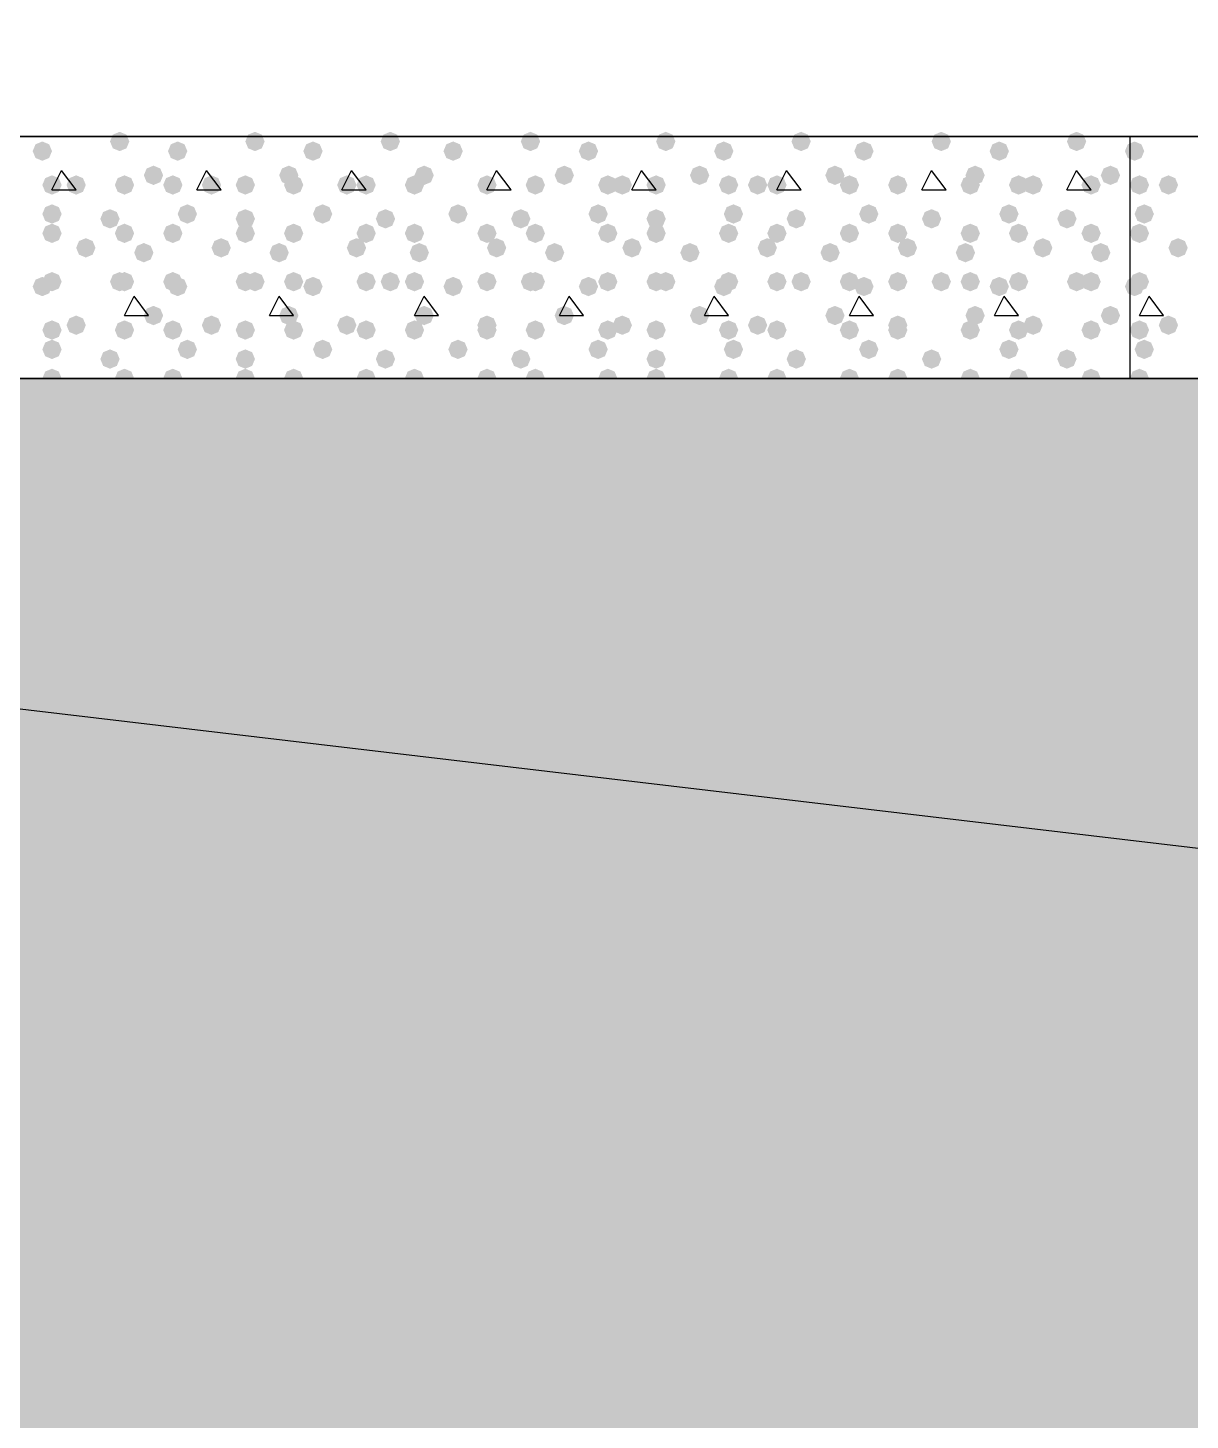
# Model space of a CAD drawing. Header units: millimetres. Extents: x 0 to 420, y 0 to 297.
# Drawn here: x 64.3 to 74.49, y 117.79 to 129.98 of the extents above; entities that cross this region are included whole.
import ezdxf

# ---------------------------------------------------------------- set-up
doc = ezdxf.new("R2010")
doc.units = ezdxf.units.MM
doc.layers.get('0').update_dxf_attribs({"linetype": 'CONTINUOUS'})

msp = doc.modelspace()

# ---------------------------------------------------------------- hatches: boundary and pattern name
at = {"true_color": 0x000008}
for points in [[(64.516, 128.905), (64.491129, 128.845204), (64.431333, 128.820333), (64.371537, 128.845204), (64.346667, 128.905), (64.371537, 128.964796), (64.431333, 128.989667), (64.491129, 128.964796)], [(65.193333, 128.989667), (65.168463, 128.929871), (65.108667, 128.905), (65.048871, 128.929871), (65.024, 128.989667), (65.048871, 129.049462), (65.108667, 129.074333), (65.168462, 129.049463)], [(65.701333, 128.905), (65.676463, 128.845204), (65.616667, 128.820333), (65.556871, 128.845204), (65.532, 128.905), (65.556871, 128.964796), (65.616667, 128.989667), (65.676462, 128.964796)], [(66.378667, 128.989667), (66.353796, 128.929871), (66.294, 128.905), (66.234204, 128.929871), (66.209333, 128.989667), (66.234204, 129.049462), (66.294, 129.074333), (66.353796, 129.049463)], [(66.886667, 128.905), (66.861796, 128.845204), (66.802, 128.820333), (66.742204, 128.845204), (66.717333, 128.905), (66.742204, 128.964796), (66.802, 128.989667), (66.861796, 128.964796)], [(67.564, 128.989667), (67.539129, 128.929871), (67.479333, 128.905), (67.419538, 128.929871), (67.394667, 128.989667), (67.419537, 129.049462), (67.479333, 129.074333), (67.539129, 129.049463)], [(68.114333, 128.905), (68.089462, 128.845204), (68.029667, 128.820333), (67.969871, 128.845204), (67.945, 128.905), (67.969871, 128.964796), (68.029667, 128.989667), (68.089462, 128.964796)], [(68.791667, 128.989667), (68.766796, 128.929871), (68.707, 128.905), (68.647204, 128.929871), (68.622333, 128.989667), (68.647204, 129.049462), (68.707, 129.074333), (68.766796, 129.049463)], [(69.299667, 128.905), (69.274796, 128.845204), (69.215, 128.820333), (69.155204, 128.845204), (69.130333, 128.905), (69.155204, 128.964796), (69.215, 128.989667), (69.274796, 128.964796)], [(69.977, 128.989667), (69.952129, 128.929871), (69.892333, 128.905), (69.832538, 128.929871), (69.807667, 128.989667), (69.832537, 129.049462), (69.892333, 129.074333), (69.952129, 129.049463)], [(70.485, 128.905), (70.460129, 128.845204), (70.400333, 128.820333), (70.340538, 128.845204), (70.315667, 128.905), (70.340537, 128.964796), (70.400333, 128.989667), (70.460129, 128.964796)], [(71.162333, 128.989667), (71.137463, 128.929871), (71.077667, 128.905), (71.017871, 128.929871), (70.993, 128.989667), (71.017871, 129.049462), (71.077667, 129.074333), (71.137462, 129.049463)], [(71.712667, 128.905), (71.687796, 128.845204), (71.628, 128.820333), (71.568204, 128.845204), (71.543333, 128.905), (71.568204, 128.964796), (71.628, 128.989667), (71.687796, 128.964796)], [(72.39, 128.989667), (72.365129, 128.929871), (72.305333, 128.905), (72.245538, 128.929871), (72.220667, 128.989667), (72.245537, 129.049462), (72.305333, 129.074333), (72.365129, 129.049463)], [(72.898, 128.905), (72.873129, 128.845204), (72.813333, 128.820333), (72.753537, 128.845204), (72.728667, 128.905), (72.753537, 128.964796), (72.813333, 128.989667), (72.873129, 128.964796)], [(73.575333, 128.989667), (73.550463, 128.929871), (73.490667, 128.905), (73.430871, 128.929871), (73.406, 128.989667), (73.430871, 129.049462), (73.490667, 129.074333), (73.550462, 129.049463)], [(65.489667, 128.693333), (65.464796, 128.633537), (65.405, 128.608667), (65.345204, 128.633537), (65.320333, 128.693333), (65.345204, 128.753129), (65.405, 128.778), (65.464796, 128.753129)], [(66.675, 128.693333), (66.650129, 128.633537), (66.590333, 128.608667), (66.530538, 128.633537), (66.505667, 128.693333), (66.530537, 128.753129), (66.590333, 128.778), (66.650129, 128.753129)], [(67.860333, 128.693333), (67.835463, 128.633537), (67.775667, 128.608667), (67.715871, 128.633537), (67.691, 128.693333), (67.715871, 128.753129), (67.775667, 128.778), (67.835462, 128.753129)], [(69.088, 128.693333), (69.063129, 128.633537), (69.003333, 128.608667), (68.943538, 128.633537), (68.918667, 128.693333), (68.943537, 128.753129), (69.003333, 128.778), (69.063129, 128.753129)], [(70.273333, 128.693333), (70.248463, 128.633537), (70.188667, 128.608667), (70.128871, 128.633537), (70.104, 128.693333), (70.128871, 128.753129), (70.188667, 128.778), (70.248462, 128.753129)], [(71.458667, 128.693333), (71.433796, 128.633537), (71.374, 128.608667), (71.314204, 128.633537), (71.289333, 128.693333), (71.314204, 128.753129), (71.374, 128.778), (71.433796, 128.753129)], [(72.686333, 128.693333), (72.661462, 128.633537), (72.601667, 128.608667), (72.541871, 128.633537), (72.517, 128.693333), (72.541871, 128.753129), (72.601667, 128.778), (72.661462, 128.753129)], [(73.871667, 128.693333), (73.846796, 128.633537), (73.787, 128.608667), (73.727204, 128.633537), (73.702333, 128.693333), (73.727204, 128.753129), (73.787, 128.778), (73.846796, 128.753129)], [(64.600667, 128.608667), (64.575796, 128.548871), (64.516, 128.524), (64.456204, 128.548871), (64.431333, 128.608667), (64.456204, 128.668462), (64.516, 128.693333), (64.575796, 128.668463)], [(64.812333, 128.608667), (64.787463, 128.548871), (64.727667, 128.524), (64.667871, 128.548871), (64.643, 128.608667), (64.667871, 128.668462), (64.727667, 128.693333), (64.787462, 128.668463)], [(65.235667, 128.608667), (65.210796, 128.548871), (65.151, 128.524), (65.091204, 128.548871), (65.066333, 128.608667), (65.091204, 128.668462), (65.151, 128.693333), (65.210796, 128.668463)], [(65.659, 128.608667), (65.634129, 128.548871), (65.574333, 128.524), (65.514538, 128.548871), (65.489667, 128.608667), (65.514537, 128.668462), (65.574333, 128.693333), (65.634129, 128.668463)], [(65.997667, 128.608667), (65.972796, 128.548871), (65.913, 128.524), (65.853204, 128.548871), (65.828333, 128.608667), (65.853204, 128.668462), (65.913, 128.693333), (65.972796, 128.668463)], [(66.294, 128.608667), (66.269129, 128.548871), (66.209333, 128.524), (66.149538, 128.548871), (66.124667, 128.608667), (66.149537, 128.668462), (66.209333, 128.693333), (66.269129, 128.668463)], [(66.717333, 128.608667), (66.692463, 128.548871), (66.632667, 128.524), (66.572871, 128.548871), (66.548, 128.608667), (66.572871, 128.668462), (66.632667, 128.693333), (66.692462, 128.668463)], [(67.183, 128.608667), (67.158129, 128.548871), (67.098333, 128.524), (67.038538, 128.548871), (67.013667, 128.608667), (67.038537, 128.668462), (67.098333, 128.693333), (67.158129, 128.668463)], [(67.352333, 128.608667), (67.327463, 128.548871), (67.267667, 128.524), (67.207871, 128.548871), (67.183, 128.608667), (67.207871, 128.668462), (67.267667, 128.693333), (67.327462, 128.668463)], [(67.775667, 128.608667), (67.750796, 128.548871), (67.691, 128.524), (67.631204, 128.548871), (67.606333, 128.608667), (67.631204, 128.668462), (67.691, 128.693333), (67.750796, 128.668463)], [(68.410667, 128.608667), (68.385796, 128.548871), (68.326, 128.524), (68.266204, 128.548871), (68.241333, 128.608667), (68.266204, 128.668462), (68.326, 128.693333), (68.385796, 128.668463)], [(68.410667, 128.608667), (68.385796, 128.548871), (68.326, 128.524), (68.266204, 128.548871), (68.241333, 128.608667), (68.266204, 128.668462), (68.326, 128.693333), (68.385796, 128.668463)], [(68.834, 128.608667), (68.809129, 128.548871), (68.749333, 128.524), (68.689538, 128.548871), (68.664667, 128.608667), (68.689537, 128.668462), (68.749333, 128.693333), (68.809129, 128.668463)], [(69.469, 128.608667), (69.444129, 128.548871), (69.384333, 128.524), (69.324538, 128.548871), (69.299667, 128.608667), (69.324537, 128.668462), (69.384333, 128.693333), (69.444129, 128.668463)], [(69.596, 128.608667), (69.571129, 128.548871), (69.511333, 128.524), (69.451537, 128.548871), (69.426667, 128.608667), (69.451537, 128.668462), (69.511333, 128.693333), (69.571129, 128.668463)], [(69.892333, 128.608667), (69.867463, 128.548871), (69.807667, 128.524), (69.747871, 128.548871), (69.723, 128.608667), (69.747871, 128.668462), (69.807667, 128.693333), (69.867462, 128.668463)], [(70.527333, 128.608667), (70.502463, 128.548871), (70.442667, 128.524), (70.382871, 128.548871), (70.358, 128.608667), (70.382871, 128.668462), (70.442667, 128.693333), (70.502462, 128.668463)], [(70.781333, 128.608667), (70.756462, 128.548871), (70.696667, 128.524), (70.636871, 128.548871), (70.612, 128.608667), (70.636871, 128.668462), (70.696667, 128.693333), (70.756462, 128.668463)], [(70.950667, 128.608667), (70.925796, 128.548871), (70.866, 128.524), (70.806204, 128.548871), (70.781333, 128.608667), (70.806204, 128.668462), (70.866, 128.693333), (70.925796, 128.668463)], [(71.585667, 128.608667), (71.560796, 128.548871), (71.501, 128.524), (71.441204, 128.548871), (71.416333, 128.608667), (71.441204, 128.668462), (71.501, 128.693333), (71.560796, 128.668463)], [(72.009, 128.608667), (71.984129, 128.548871), (71.924333, 128.524), (71.864538, 128.548871), (71.839667, 128.608667), (71.864537, 128.668462), (71.924333, 128.693333), (71.984129, 128.668463)], [(72.009, 128.608667), (71.984129, 128.548871), (71.924333, 128.524), (71.864538, 128.548871), (71.839667, 128.608667), (71.864537, 128.668462), (71.924333, 128.693333), (71.984129, 128.668463)], [(72.644, 128.608667), (72.619129, 128.548871), (72.559333, 128.524), (72.499538, 128.548871), (72.474667, 128.608667), (72.499537, 128.668462), (72.559333, 128.693333), (72.619129, 128.668463)], [(73.067333, 128.608667), (73.042463, 128.548871), (72.982667, 128.524), (72.922871, 128.548871), (72.898, 128.608667), (72.922871, 128.668462), (72.982667, 128.693333), (73.042462, 128.668463)], [(73.194333, 128.608667), (73.169462, 128.548871), (73.109667, 128.524), (73.049871, 128.548871), (73.025, 128.608667), (73.049871, 128.668462), (73.109667, 128.693333), (73.169462, 128.668463)], [(73.702333, 128.608667), (73.677463, 128.548871), (73.617667, 128.524), (73.557871, 128.548871), (73.533, 128.608667), (73.557871, 128.668462), (73.617667, 128.693333), (73.677462, 128.668463)], [(64.600667, 128.354667), (64.575796, 128.294871), (64.516, 128.27), (64.456204, 128.294871), (64.431333, 128.354667), (64.456204, 128.414462), (64.516, 128.439333), (64.575796, 128.414463)], [(65.108667, 128.312333), (65.083796, 128.252537), (65.024, 128.227667), (64.964204, 128.252537), (64.939333, 128.312333), (64.964204, 128.372129), (65.024, 128.397), (65.083796, 128.372129)], [(65.786, 128.354667), (65.761129, 128.294871), (65.701333, 128.27), (65.641537, 128.294871), (65.616667, 128.354667), (65.641537, 128.414462), (65.701333, 128.439333), (65.761129, 128.414463)], [(66.294, 128.312333), (66.269129, 128.252537), (66.209333, 128.227667), (66.149538, 128.252537), (66.124667, 128.312333), (66.149537, 128.372129), (66.209333, 128.397), (66.269129, 128.372129)], [(66.971333, 128.354667), (66.946462, 128.294871), (66.886667, 128.27), (66.826871, 128.294871), (66.802, 128.354667), (66.826871, 128.414462), (66.886667, 128.439333), (66.946462, 128.414463)], [(67.521667, 128.312333), (67.496796, 128.252537), (67.437, 128.227667), (67.377204, 128.252537), (67.352333, 128.312333), (67.377204, 128.372129), (67.437, 128.397), (67.496796, 128.372129)], [(68.156667, 128.354667), (68.131796, 128.294871), (68.072, 128.27), (68.012204, 128.294871), (67.987333, 128.354667), (68.012204, 128.414462), (68.072, 128.439333), (68.131796, 128.414463)], [(68.707, 128.312333), (68.682129, 128.252537), (68.622333, 128.227667), (68.562538, 128.252537), (68.537667, 128.312333), (68.562537, 128.372129), (68.622333, 128.397), (68.682129, 128.372129)], [(69.384333, 128.354667), (69.359462, 128.294871), (69.299667, 128.27), (69.239871, 128.294871), (69.215, 128.354667), (69.239871, 128.414462), (69.299667, 128.439333), (69.359462, 128.414463)], [(69.892333, 128.312333), (69.867463, 128.252537), (69.807667, 128.227667), (69.747871, 128.252537), (69.723, 128.312333), (69.747871, 128.372129), (69.807667, 128.397), (69.867462, 128.372129)], [(70.569667, 128.354667), (70.544796, 128.294871), (70.485, 128.27), (70.425204, 128.294871), (70.400333, 128.354667), (70.425204, 128.414462), (70.485, 128.439333), (70.544796, 128.414463)], [(71.12, 128.312333), (71.095129, 128.252537), (71.035333, 128.227667), (70.975538, 128.252537), (70.950667, 128.312333), (70.975537, 128.372129), (71.035333, 128.397), (71.095129, 128.372129)], [(71.755, 128.354667), (71.730129, 128.294871), (71.670333, 128.27), (71.610538, 128.294871), (71.585667, 128.354667), (71.610537, 128.414462), (71.670333, 128.439333), (71.730129, 128.414463)], [(72.305333, 128.312333), (72.280463, 128.252537), (72.220667, 128.227667), (72.160871, 128.252537), (72.136, 128.312333), (72.160871, 128.372129), (72.220667, 128.397), (72.280462, 128.372129)], [(72.982667, 128.354667), (72.957796, 128.294871), (72.898, 128.27), (72.838204, 128.294871), (72.813333, 128.354667), (72.838204, 128.414462), (72.898, 128.439333), (72.957796, 128.414463)], [(73.490667, 128.312333), (73.465796, 128.252537), (73.406, 128.227667), (73.346204, 128.252537), (73.321333, 128.312333), (73.346204, 128.372129), (73.406, 128.397), (73.465796, 128.372129)], [(64.600667, 128.185333), (64.575796, 128.125538), (64.516, 128.100667), (64.456204, 128.125538), (64.431333, 128.185333), (64.456204, 128.245129), (64.516, 128.27), (64.575796, 128.245129)], [(65.235667, 128.185333), (65.210796, 128.125538), (65.151, 128.100667), (65.091204, 128.125538), (65.066333, 128.185333), (65.091204, 128.245129), (65.151, 128.27), (65.210796, 128.245129)], [(65.659, 128.185333), (65.634129, 128.125538), (65.574333, 128.100667), (65.514538, 128.125538), (65.489667, 128.185333), (65.514537, 128.245129), (65.574333, 128.27), (65.634129, 128.245129)], [(66.294, 128.185333), (66.269129, 128.125538), (66.209333, 128.100667), (66.149538, 128.125538), (66.124667, 128.185333), (66.149537, 128.245129), (66.209333, 128.27), (66.269129, 128.245129)], [(66.717333, 128.185333), (66.692463, 128.125538), (66.632667, 128.100667), (66.572871, 128.125538), (66.548, 128.185333), (66.572871, 128.245129), (66.632667, 128.27), (66.692462, 128.245129)], [(67.352333, 128.185333), (67.327463, 128.125538), (67.267667, 128.100667), (67.207871, 128.125538), (67.183, 128.185333), (67.207871, 128.245129), (67.267667, 128.27), (67.327462, 128.245129)], [(67.775667, 128.185333), (67.750796, 128.125538), (67.691, 128.100667), (67.631204, 128.125538), (67.606333, 128.185333), (67.631204, 128.245129), (67.691, 128.27), (67.750796, 128.245129)], [(68.410667, 128.185333), (68.385796, 128.125538), (68.326, 128.100667), (68.266204, 128.125538), (68.241333, 128.185333), (68.266204, 128.245129), (68.326, 128.27), (68.385796, 128.245129)], [(68.834, 128.185333), (68.809129, 128.125538), (68.749333, 128.100667), (68.689538, 128.125538), (68.664667, 128.185333), (68.689537, 128.245129), (68.749333, 128.27), (68.809129, 128.245129)], [(69.469, 128.185333), (69.444129, 128.125538), (69.384333, 128.100667), (69.324538, 128.125538), (69.299667, 128.185333), (69.324537, 128.245129), (69.384333, 128.27), (69.444129, 128.245129)], [(69.892333, 128.185333), (69.867463, 128.125538), (69.807667, 128.100667), (69.747871, 128.125538), (69.723, 128.185333), (69.747871, 128.245129), (69.807667, 128.27), (69.867462, 128.245129)], [(70.527333, 128.185333), (70.502463, 128.125538), (70.442667, 128.100667), (70.382871, 128.125538), (70.358, 128.185333), (70.382871, 128.245129), (70.442667, 128.27), (70.502462, 128.245129)], [(70.950667, 128.185333), (70.925796, 128.125538), (70.866, 128.100667), (70.806204, 128.125538), (70.781333, 128.185333), (70.806204, 128.245129), (70.866, 128.27), (70.925796, 128.245129)], [(71.585667, 128.185333), (71.560796, 128.125538), (71.501, 128.100667), (71.441204, 128.125538), (71.416333, 128.185333), (71.441204, 128.245129), (71.501, 128.27), (71.560796, 128.245129)], [(72.009, 128.185333), (71.984129, 128.125538), (71.924333, 128.100667), (71.864538, 128.125538), (71.839667, 128.185333), (71.864537, 128.245129), (71.924333, 128.27), (71.984129, 128.245129)], [(72.644, 128.185333), (72.619129, 128.125538), (72.559333, 128.100667), (72.499538, 128.125538), (72.474667, 128.185333), (72.499537, 128.245129), (72.559333, 128.27), (72.619129, 128.245129)], [(73.067333, 128.185333), (73.042463, 128.125538), (72.982667, 128.100667), (72.922871, 128.125538), (72.898, 128.185333), (72.922871, 128.245129), (72.982667, 128.27), (73.042462, 128.245129)], [(73.702333, 128.185333), (73.677463, 128.125538), (73.617667, 128.100667), (73.557871, 128.125538), (73.533, 128.185333), (73.557871, 128.245129), (73.617667, 128.27), (73.677462, 128.245129)], [(64.897, 128.058333), (64.872129, 127.998538), (64.812333, 127.973667), (64.752538, 127.998538), (64.727667, 128.058333), (64.752537, 128.118129), (64.812333, 128.143), (64.872129, 128.118129)], [(66.082333, 128.058333), (66.057463, 127.998538), (65.997667, 127.973667), (65.937871, 127.998538), (65.913, 128.058333), (65.937871, 128.118129), (65.997667, 128.143), (66.057462, 128.118129)], [(67.267667, 128.058333), (67.242796, 127.998538), (67.183, 127.973667), (67.123204, 127.998538), (67.098333, 128.058333), (67.123204, 128.118129), (67.183, 128.143), (67.242796, 128.118129)], [(68.495333, 128.058333), (68.470463, 127.998538), (68.410667, 127.973667), (68.350871, 127.998538), (68.326, 128.058333), (68.350871, 128.118129), (68.410667, 128.143), (68.470462, 128.118129)], [(69.680667, 128.058333), (69.655796, 127.998538), (69.596, 127.973667), (69.536204, 127.998538), (69.511333, 128.058333), (69.536204, 128.118129), (69.596, 128.143), (69.655796, 128.118129)], [(70.866, 128.058333), (70.841129, 127.998538), (70.781333, 127.973667), (70.721537, 127.998538), (70.696667, 128.058333), (70.721537, 128.118129), (70.781333, 128.143), (70.841129, 128.118129)], [(72.093667, 128.058333), (72.068796, 127.998538), (72.009, 127.973667), (71.949204, 127.998538), (71.924333, 128.058333), (71.949204, 128.118129), (72.009, 128.143), (72.068796, 128.118129)], [(73.279, 128.058333), (73.254129, 127.998538), (73.194333, 127.973667), (73.134538, 127.998538), (73.109667, 128.058333), (73.134537, 128.118129), (73.194333, 128.143), (73.254129, 128.118129)], [(65.405, 128.016), (65.380129, 127.956204), (65.320333, 127.931333), (65.260538, 127.956204), (65.235667, 128.016), (65.260537, 128.075796), (65.320333, 128.100667), (65.380129, 128.075796)], [(66.590333, 128.016), (66.565463, 127.956204), (66.505667, 127.931333), (66.445871, 127.956204), (66.421, 128.016), (66.445871, 128.075796), (66.505667, 128.100667), (66.565462, 128.075796)], [(67.818, 128.016), (67.793129, 127.956204), (67.733333, 127.931333), (67.673537, 127.956204), (67.648667, 128.016), (67.673537, 128.075796), (67.733333, 128.100667), (67.793129, 128.075796)], [(69.003333, 128.016), (68.978463, 127.956204), (68.918667, 127.931333), (68.858871, 127.956204), (68.834, 128.016), (68.858871, 128.075796), (68.918667, 128.100667), (68.978462, 128.075796)], [(70.188667, 128.016), (70.163796, 127.956204), (70.104, 127.931333), (70.044204, 127.956204), (70.019333, 128.016), (70.044204, 128.075796), (70.104, 128.100667), (70.163796, 128.075796)], [(71.416333, 128.016), (71.391462, 127.956204), (71.331667, 127.931333), (71.271871, 127.956204), (71.247, 128.016), (71.271871, 128.075796), (71.331667, 128.100667), (71.391462, 128.075796)], [(72.601667, 128.016), (72.576796, 127.956204), (72.517, 127.931333), (72.457204, 127.956204), (72.432333, 128.016), (72.457204, 128.075796), (72.517, 128.100667), (72.576796, 128.075796)], [(73.787, 128.016), (73.762129, 127.956204), (73.702333, 127.931333), (73.642538, 127.956204), (73.617667, 128.016), (73.642537, 128.075796), (73.702333, 128.100667), (73.762129, 128.075796)], [(64.516, 127.719667), (64.491129, 127.659871), (64.431333, 127.635), (64.371537, 127.659871), (64.346667, 127.719667), (64.371537, 127.779462), (64.431333, 127.804333), (64.491129, 127.779463)], [(64.600667, 127.762), (64.575796, 127.702204), (64.516, 127.677333), (64.456204, 127.702204), (64.431333, 127.762), (64.456204, 127.821796), (64.516, 127.846667), (64.575796, 127.821796)], [(65.193333, 127.762), (65.168463, 127.702204), (65.108667, 127.677333), (65.048871, 127.702204), (65.024, 127.762), (65.048871, 127.821796), (65.108667, 127.846667), (65.168462, 127.821796)], [(65.235667, 127.762), (65.210796, 127.702204), (65.151, 127.677333), (65.091204, 127.702204), (65.066333, 127.762), (65.091204, 127.821796), (65.151, 127.846667), (65.210796, 127.821796)], [(65.659, 127.762), (65.634129, 127.702204), (65.574333, 127.677333), (65.514538, 127.702204), (65.489667, 127.762), (65.514537, 127.821796), (65.574333, 127.846667), (65.634129, 127.821796)], [(65.701333, 127.719667), (65.676463, 127.659871), (65.616667, 127.635), (65.556871, 127.659871), (65.532, 127.719667), (65.556871, 127.779462), (65.616667, 127.804333), (65.676462, 127.779463)], [(66.294, 127.762), (66.269129, 127.702204), (66.209333, 127.677333), (66.149538, 127.702204), (66.124667, 127.762), (66.149537, 127.821796), (66.209333, 127.846667), (66.269129, 127.821796)], [(66.378667, 127.762), (66.353796, 127.702204), (66.294, 127.677333), (66.234204, 127.702204), (66.209333, 127.762), (66.234204, 127.821796), (66.294, 127.846667), (66.353796, 127.821796)], [(66.717333, 127.762), (66.692463, 127.702204), (66.632667, 127.677333), (66.572871, 127.702204), (66.548, 127.762), (66.572871, 127.821796), (66.632667, 127.846667), (66.692462, 127.821796)], [(66.886667, 127.719667), (66.861796, 127.659871), (66.802, 127.635), (66.742204, 127.659871), (66.717333, 127.719667), (66.742204, 127.779462), (66.802, 127.804333), (66.861796, 127.779463)], [(67.352333, 127.762), (67.327463, 127.702204), (67.267667, 127.677333), (67.207871, 127.702204), (67.183, 127.762), (67.207871, 127.821796), (67.267667, 127.846667), (67.327462, 127.821796)], [(67.564, 127.762), (67.539129, 127.702204), (67.479333, 127.677333), (67.419538, 127.702204), (67.394667, 127.762), (67.419537, 127.821796), (67.479333, 127.846667), (67.539129, 127.821796)], [(67.775667, 127.762), (67.750796, 127.702204), (67.691, 127.677333), (67.631204, 127.702204), (67.606333, 127.762), (67.631204, 127.821796), (67.691, 127.846667), (67.750796, 127.821796)], [(68.114333, 127.719667), (68.089462, 127.659871), (68.029667, 127.635), (67.969871, 127.659871), (67.945, 127.719667), (67.969871, 127.779462), (68.029667, 127.804333), (68.089462, 127.779463)], [(68.410667, 127.762), (68.385796, 127.702204), (68.326, 127.677333), (68.266204, 127.702204), (68.241333, 127.762), (68.266204, 127.821796), (68.326, 127.846667), (68.385796, 127.821796)], [(68.791667, 127.762), (68.766796, 127.702204), (68.707, 127.677333), (68.647204, 127.702204), (68.622333, 127.762), (68.647204, 127.821796), (68.707, 127.846667), (68.766796, 127.821796)], [(68.834, 127.762), (68.809129, 127.702204), (68.749333, 127.677333), (68.689538, 127.702204), (68.664667, 127.762), (68.689537, 127.821796), (68.749333, 127.846667), (68.809129, 127.821796)], [(69.299667, 127.719667), (69.274796, 127.659871), (69.215, 127.635), (69.155204, 127.659871), (69.130333, 127.719667), (69.155204, 127.779462), (69.215, 127.804333), (69.274796, 127.779463)], [(69.469, 127.762), (69.444129, 127.702204), (69.384333, 127.677333), (69.324538, 127.702204), (69.299667, 127.762), (69.324537, 127.821796), (69.384333, 127.846667), (69.444129, 127.821796)], [(69.892333, 127.762), (69.867463, 127.702204), (69.807667, 127.677333), (69.747871, 127.702204), (69.723, 127.762), (69.747871, 127.821796), (69.807667, 127.846667), (69.867462, 127.821796)], [(69.977, 127.762), (69.952129, 127.702204), (69.892333, 127.677333), (69.832538, 127.702204), (69.807667, 127.762), (69.832537, 127.821796), (69.892333, 127.846667), (69.952129, 127.821796)], [(70.485, 127.719667), (70.460129, 127.659871), (70.400333, 127.635), (70.340538, 127.659871), (70.315667, 127.719667), (70.340537, 127.779462), (70.400333, 127.804333), (70.460129, 127.779463)], [(70.527333, 127.762), (70.502463, 127.702204), (70.442667, 127.677333), (70.382871, 127.702204), (70.358, 127.762), (70.382871, 127.821796), (70.442667, 127.846667), (70.502462, 127.821796)], [(70.950667, 127.762), (70.925796, 127.702204), (70.866, 127.677333), (70.806204, 127.702204), (70.781333, 127.762), (70.806204, 127.821796), (70.866, 127.846667), (70.925796, 127.821796)], [(71.162333, 127.762), (71.137463, 127.702204), (71.077667, 127.677333), (71.017871, 127.702204), (70.993, 127.762), (71.017871, 127.821796), (71.077667, 127.846667), (71.137462, 127.821796)], [(71.585667, 127.762), (71.560796, 127.702204), (71.501, 127.677333), (71.441204, 127.702204), (71.416333, 127.762), (71.441204, 127.821796), (71.501, 127.846667), (71.560796, 127.821796)], [(71.712667, 127.719667), (71.687796, 127.659871), (71.628, 127.635), (71.568204, 127.659871), (71.543333, 127.719667), (71.568204, 127.779462), (71.628, 127.804333), (71.687796, 127.779463)], [(72.009, 127.762), (71.984129, 127.702204), (71.924333, 127.677333), (71.864538, 127.702204), (71.839667, 127.762), (71.864537, 127.821796), (71.924333, 127.846667), (71.984129, 127.821796)], [(72.39, 127.762), (72.365129, 127.702204), (72.305333, 127.677333), (72.245538, 127.702204), (72.220667, 127.762), (72.245537, 127.821796), (72.305333, 127.846667), (72.365129, 127.821796)], [(72.644, 127.762), (72.619129, 127.702204), (72.559333, 127.677333), (72.499538, 127.702204), (72.474667, 127.762), (72.499537, 127.821796), (72.559333, 127.846667), (72.619129, 127.821796)], [(72.898, 127.719667), (72.873129, 127.659871), (72.813333, 127.635), (72.753537, 127.659871), (72.728667, 127.719667), (72.753537, 127.779462), (72.813333, 127.804333), (72.873129, 127.779463)], [(73.067333, 127.762), (73.042463, 127.702204), (72.982667, 127.677333), (72.922871, 127.702204), (72.898, 127.762), (72.922871, 127.821796), (72.982667, 127.846667), (73.042462, 127.821796)], [(73.575333, 127.762), (73.550463, 127.702204), (73.490667, 127.677333), (73.430871, 127.702204), (73.406, 127.762), (73.430871, 127.821796), (73.490667, 127.846667), (73.550462, 127.821796)], [(73.702333, 127.762), (73.677463, 127.702204), (73.617667, 127.677333), (73.557871, 127.702204), (73.533, 127.762), (73.557871, 127.821796), (73.617667, 127.846667), (73.677462, 127.821796)], [(65.489667, 127.465667), (65.464796, 127.405871), (65.405, 127.381), (65.345204, 127.405871), (65.320333, 127.465667), (65.345204, 127.525462), (65.405, 127.550333), (65.464796, 127.525463)], [(66.675, 127.465667), (66.650129, 127.405871), (66.590333, 127.381), (66.530538, 127.405871), (66.505667, 127.465667), (66.530537, 127.525462), (66.590333, 127.550333), (66.650129, 127.525463)], [(67.860333, 127.465667), (67.835463, 127.405871), (67.775667, 127.381), (67.715871, 127.405871), (67.691, 127.465667), (67.715871, 127.525462), (67.775667, 127.550333), (67.835462, 127.525463)], [(69.088, 127.465667), (69.063129, 127.405871), (69.003333, 127.381), (68.943538, 127.405871), (68.918667, 127.465667), (68.943537, 127.525462), (69.003333, 127.550333), (69.063129, 127.525463)], [(70.273333, 127.465667), (70.248463, 127.405871), (70.188667, 127.381), (70.128871, 127.405871), (70.104, 127.465667), (70.128871, 127.525462), (70.188667, 127.550333), (70.248462, 127.525463)], [(71.458667, 127.465667), (71.433796, 127.405871), (71.374, 127.381), (71.314204, 127.405871), (71.289333, 127.465667), (71.314204, 127.525462), (71.374, 127.550333), (71.433796, 127.525463)], [(72.686333, 127.465667), (72.661462, 127.405871), (72.601667, 127.381), (72.541871, 127.405871), (72.517, 127.465667), (72.541871, 127.525462), (72.601667, 127.550333), (72.661462, 127.525463)], [(73.871667, 127.465667), (73.846796, 127.405871), (73.787, 127.381), (73.727204, 127.405871), (73.702333, 127.465667), (73.727204, 127.525462), (73.787, 127.550333), (73.846796, 127.525463)], [(64.600667, 127.338667), (64.575796, 127.278871), (64.516, 127.254), (64.456204, 127.278871), (64.431333, 127.338667), (64.456204, 127.398462), (64.516, 127.423333), (64.575796, 127.398463)], [(64.812333, 127.381), (64.787463, 127.321204), (64.727667, 127.296333), (64.667871, 127.321204), (64.643, 127.381), (64.667871, 127.440796), (64.727667, 127.465667), (64.787462, 127.440796)], [(65.235667, 127.338667), (65.210796, 127.278871), (65.151, 127.254), (65.091204, 127.278871), (65.066333, 127.338667), (65.091204, 127.398462), (65.151, 127.423333), (65.210796, 127.398463)], [(65.659, 127.338667), (65.634129, 127.278871), (65.574333, 127.254), (65.514538, 127.278871), (65.489667, 127.338667), (65.514537, 127.398462), (65.574333, 127.423333), (65.634129, 127.398463)], [(65.997667, 127.381), (65.972796, 127.321204), (65.913, 127.296333), (65.853204, 127.321204), (65.828333, 127.381), (65.853204, 127.440796), (65.913, 127.465667), (65.972796, 127.440796)], [(66.294, 127.338667), (66.269129, 127.278871), (66.209333, 127.254), (66.149538, 127.278871), (66.124667, 127.338667), (66.149537, 127.398462), (66.209333, 127.423333), (66.269129, 127.398463)], [(66.717333, 127.338667), (66.692463, 127.278871), (66.632667, 127.254), (66.572871, 127.278871), (66.548, 127.338667), (66.572871, 127.398462), (66.632667, 127.423333), (66.692462, 127.398463)], [(67.183, 127.381), (67.158129, 127.321204), (67.098333, 127.296333), (67.038538, 127.321204), (67.013667, 127.381), (67.038537, 127.440796), (67.098333, 127.465667), (67.158129, 127.440796)], [(67.352333, 127.338667), (67.327463, 127.278871), (67.267667, 127.254), (67.207871, 127.278871), (67.183, 127.338667), (67.207871, 127.398462), (67.267667, 127.423333), (67.327462, 127.398463)], [(67.775667, 127.338667), (67.750796, 127.278871), (67.691, 127.254), (67.631204, 127.278871), (67.606333, 127.338667), (67.631204, 127.398462), (67.691, 127.423333), (67.750796, 127.398463)], [(68.410667, 127.381), (68.385796, 127.321204), (68.326, 127.296333), (68.266204, 127.321204), (68.241333, 127.381), (68.266204, 127.440796), (68.326, 127.465667), (68.385796, 127.440796)], [(68.410667, 127.338667), (68.385796, 127.278871), (68.326, 127.254), (68.266204, 127.278871), (68.241333, 127.338667), (68.266204, 127.398462), (68.326, 127.423333), (68.385796, 127.398463)], [(68.834, 127.338667), (68.809129, 127.278871), (68.749333, 127.254), (68.689538, 127.278871), (68.664667, 127.338667), (68.689537, 127.398462), (68.749333, 127.423333), (68.809129, 127.398463)], [(69.469, 127.338667), (69.444129, 127.278871), (69.384333, 127.254), (69.324538, 127.278871), (69.299667, 127.338667), (69.324537, 127.398462), (69.384333, 127.423333), (69.444129, 127.398463)], [(69.596, 127.381), (69.571129, 127.321204), (69.511333, 127.296333), (69.451537, 127.321204), (69.426667, 127.381), (69.451537, 127.440796), (69.511333, 127.465667), (69.571129, 127.440796)], [(69.892333, 127.338667), (69.867463, 127.278871), (69.807667, 127.254), (69.747871, 127.278871), (69.723, 127.338667), (69.747871, 127.398462), (69.807667, 127.423333), (69.867462, 127.398463)], [(70.527333, 127.338667), (70.502463, 127.278871), (70.442667, 127.254), (70.382871, 127.278871), (70.358, 127.338667), (70.382871, 127.398462), (70.442667, 127.423333), (70.502462, 127.398463)], [(70.781333, 127.381), (70.756462, 127.321204), (70.696667, 127.296333), (70.636871, 127.321204), (70.612, 127.381), (70.636871, 127.440796), (70.696667, 127.465667), (70.756462, 127.440796)], [(70.950667, 127.338667), (70.925796, 127.278871), (70.866, 127.254), (70.806204, 127.278871), (70.781333, 127.338667), (70.806204, 127.398462), (70.866, 127.423333), (70.925796, 127.398463)], [(71.585667, 127.338667), (71.560796, 127.278871), (71.501, 127.254), (71.441204, 127.278871), (71.416333, 127.338667), (71.441204, 127.398462), (71.501, 127.423333), (71.560796, 127.398463)], [(72.009, 127.381), (71.984129, 127.321204), (71.924333, 127.296333), (71.864538, 127.321204), (71.839667, 127.381), (71.864537, 127.440796), (71.924333, 127.465667), (71.984129, 127.440796)], [(72.009, 127.338667), (71.984129, 127.278871), (71.924333, 127.254), (71.864538, 127.278871), (71.839667, 127.338667), (71.864537, 127.398462), (71.924333, 127.423333), (71.984129, 127.398463)], [(72.644, 127.338667), (72.619129, 127.278871), (72.559333, 127.254), (72.499538, 127.278871), (72.474667, 127.338667), (72.499537, 127.398462), (72.559333, 127.423333), (72.619129, 127.398463)], [(73.067333, 127.338667), (73.042463, 127.278871), (72.982667, 127.254), (72.922871, 127.278871), (72.898, 127.338667), (72.922871, 127.398462), (72.982667, 127.423333), (73.042462, 127.398463)], [(73.194333, 127.381), (73.169462, 127.321204), (73.109667, 127.296333), (73.049871, 127.321204), (73.025, 127.381), (73.049871, 127.440796), (73.109667, 127.465667), (73.169462, 127.440796)], [(73.702333, 127.338667), (73.677463, 127.278871), (73.617667, 127.254), (73.557871, 127.278871), (73.533, 127.338667), (73.557871, 127.398462), (73.617667, 127.423333), (73.677462, 127.398463)], [(64.600667, 127.169333), (64.575796, 127.109537), (64.516, 127.084667), (64.456204, 127.109537), (64.431333, 127.169333), (64.456204, 127.229129), (64.516, 127.254), (64.575796, 127.229129)], [(65.108667, 127.084667), (65.083796, 127.024871), (65.024, 127), (64.964204, 127.024871), (64.939333, 127.084667), (64.964204, 127.144462), (65.024, 127.169333), (65.083796, 127.144463)], [(65.786, 127.169333), (65.761129, 127.109537), (65.701333, 127.084667), (65.641537, 127.109537), (65.616667, 127.169333), (65.641537, 127.229129), (65.701333, 127.254), (65.761129, 127.229129)], [(66.294, 127.084667), (66.269129, 127.024871), (66.209333, 127), (66.149538, 127.024871), (66.124667, 127.084667), (66.149537, 127.144462), (66.209333, 127.169333), (66.269129, 127.144463)], [(66.971333, 127.169333), (66.946462, 127.109537), (66.886667, 127.084667), (66.826871, 127.109537), (66.802, 127.169333), (66.826871, 127.229129), (66.886667, 127.254), (66.946462, 127.229129)], [(67.521667, 127.084667), (67.496796, 127.024871), (67.437, 127), (67.377204, 127.024871), (67.352333, 127.084667), (67.377204, 127.144462), (67.437, 127.169333), (67.496796, 127.144463)], [(68.156667, 127.169333), (68.131796, 127.109537), (68.072, 127.084667), (68.012204, 127.109537), (67.987333, 127.169333), (68.012204, 127.229129), (68.072, 127.254), (68.131796, 127.229129)], [(68.707, 127.084667), (68.682129, 127.024871), (68.622333, 127), (68.562538, 127.024871), (68.537667, 127.084667), (68.562537, 127.144462), (68.622333, 127.169333), (68.682129, 127.144463)], [(69.384333, 127.169333), (69.359462, 127.109537), (69.299667, 127.084667), (69.239871, 127.109537), (69.215, 127.169333), (69.239871, 127.229129), (69.299667, 127.254), (69.359462, 127.229129)], [(69.892333, 127.084667), (69.867463, 127.024871), (69.807667, 127), (69.747871, 127.024871), (69.723, 127.084667), (69.747871, 127.144462), (69.807667, 127.169333), (69.867462, 127.144463)], [(70.569667, 127.169333), (70.544796, 127.109537), (70.485, 127.084667), (70.425204, 127.109537), (70.400333, 127.169333), (70.425204, 127.229129), (70.485, 127.254), (70.544796, 127.229129)], [(71.12, 127.084667), (71.095129, 127.024871), (71.035333, 127), (70.975538, 127.024871), (70.950667, 127.084667), (70.975537, 127.144462), (71.035333, 127.169333), (71.095129, 127.144463)], [(71.755, 127.169333), (71.730129, 127.109537), (71.670333, 127.084667), (71.610538, 127.109537), (71.585667, 127.169333), (71.610537, 127.229129), (71.670333, 127.254), (71.730129, 127.229129)], [(72.305333, 127.084667), (72.280463, 127.024871), (72.220667, 127), (72.160871, 127.024871), (72.136, 127.084667), (72.160871, 127.144462), (72.220667, 127.169333), (72.280462, 127.144463)], [(72.982667, 127.169333), (72.957796, 127.109537), (72.898, 127.084667), (72.838204, 127.109537), (72.813333, 127.169333), (72.838204, 127.229129), (72.898, 127.254), (72.957796, 127.229129)], [(73.490667, 127.084667), (73.465796, 127.024871), (73.406, 127), (73.346204, 127.024871), (73.321333, 127.084667), (73.346204, 127.144462), (73.406, 127.169333), (73.465796, 127.144463)], [(64.600667, 126.915333), (64.575796, 126.855538), (64.516, 126.830667), (64.456204, 126.855538), (64.431333, 126.915333), (64.456204, 126.975129), (64.516, 127), (64.575796, 126.975129)], [(65.235667, 126.915333), (65.210796, 126.855538), (65.151, 126.830667), (65.091204, 126.855538), (65.066333, 126.915333), (65.091204, 126.975129), (65.151, 127), (65.210796, 126.975129)], [(65.659, 126.915333), (65.634129, 126.855538), (65.574333, 126.830667), (65.514538, 126.855538), (65.489667, 126.915333), (65.514537, 126.975129), (65.574333, 127), (65.634129, 126.975129)], [(66.294, 126.915333), (66.269129, 126.855538), (66.209333, 126.830667), (66.149538, 126.855538), (66.124667, 126.915333), (66.149537, 126.975129), (66.209333, 127), (66.269129, 126.975129)], [(66.717333, 126.915333), (66.692463, 126.855538), (66.632667, 126.830667), (66.572871, 126.855538), (66.548, 126.915333), (66.572871, 126.975129), (66.632667, 127), (66.692462, 126.975129)], [(67.352333, 126.915333), (67.327463, 126.855538), (67.267667, 126.830667), (67.207871, 126.855538), (67.183, 126.915333), (67.207871, 126.975129), (67.267667, 127), (67.327462, 126.975129)], [(67.775667, 126.915333), (67.750796, 126.855538), (67.691, 126.830667), (67.631204, 126.855538), (67.606333, 126.915333), (67.631204, 126.975129), (67.691, 127), (67.750796, 126.975129)], [(68.410667, 126.915333), (68.385796, 126.855538), (68.326, 126.830667), (68.266204, 126.855538), (68.241333, 126.915333), (68.266204, 126.975129), (68.326, 127), (68.385796, 126.975129)], [(68.834, 126.915333), (68.809129, 126.855538), (68.749333, 126.830667), (68.689538, 126.855538), (68.664667, 126.915333), (68.689537, 126.975129), (68.749333, 127), (68.809129, 126.975129)], [(69.469, 126.915333), (69.444129, 126.855538), (69.384333, 126.830667), (69.324538, 126.855538), (69.299667, 126.915333), (69.324537, 126.975129), (69.384333, 127), (69.444129, 126.975129)], [(69.892333, 126.915333), (69.867463, 126.855538), (69.807667, 126.830667), (69.747871, 126.855538), (69.723, 126.915333), (69.747871, 126.975129), (69.807667, 127), (69.867462, 126.975129)], [(70.527333, 126.915333), (70.502463, 126.855538), (70.442667, 126.830667), (70.382871, 126.855538), (70.358, 126.915333), (70.382871, 126.975129), (70.442667, 127), (70.502462, 126.975129)], [(70.950667, 126.915333), (70.925796, 126.855538), (70.866, 126.830667), (70.806204, 126.855538), (70.781333, 126.915333), (70.806204, 126.975129), (70.866, 127), (70.925796, 126.975129)], [(71.585667, 126.915333), (71.560796, 126.855538), (71.501, 126.830667), (71.441204, 126.855538), (71.416333, 126.915333), (71.441204, 126.975129), (71.501, 127), (71.560796, 126.975129)], [(72.009, 126.915333), (71.984129, 126.855538), (71.924333, 126.830667), (71.864538, 126.855538), (71.839667, 126.915333), (71.864537, 126.975129), (71.924333, 127), (71.984129, 126.975129)], [(72.644, 126.915333), (72.619129, 126.855538), (72.559333, 126.830667), (72.499538, 126.855538), (72.474667, 126.915333), (72.499537, 126.975129), (72.559333, 127), (72.619129, 126.975129)], [(73.067333, 126.915333), (73.042463, 126.855538), (72.982667, 126.830667), (72.922871, 126.855538), (72.898, 126.915333), (72.922871, 126.975129), (72.982667, 127), (73.042462, 126.975129)], [(73.702333, 126.915333), (73.677463, 126.855538), (73.617667, 126.830667), (73.557871, 126.855538), (73.533, 126.915333), (73.557871, 126.975129), (73.617667, 127), (73.677462, 126.975129)]]:
    msp.add_hatch(color=0, dxfattribs=at).paths.add_polyline_path(points, flags=0)
at = {"true_color": 0x000007}
for points in [[(74.083333, 128.905), (74.058463, 128.845204), (73.998667, 128.820333), (73.938871, 128.845204), (73.914, 128.905), (73.938871, 128.964796), (73.998667, 128.989667), (74.058462, 128.964796)], [(74.125667, 128.608667), (74.100796, 128.548871), (74.041, 128.524), (73.981204, 128.548871), (73.956333, 128.608667), (73.981204, 128.668462), (74.041, 128.693333), (74.100796, 128.668463)], [(74.379667, 128.608667), (74.354796, 128.548871), (74.295, 128.524), (74.235204, 128.548871), (74.210333, 128.608667), (74.235204, 128.668462), (74.295, 128.693333), (74.354796, 128.668463)], [(74.168, 128.354667), (74.143129, 128.294871), (74.083333, 128.27), (74.023537, 128.294871), (73.998667, 128.354667), (74.023537, 128.414462), (74.083333, 128.439333), (74.143129, 128.414463)], [(74.125667, 128.185333), (74.100796, 128.125538), (74.041, 128.100667), (73.981204, 128.125538), (73.956333, 128.185333), (73.981204, 128.245129), (74.041, 128.27), (74.100796, 128.245129)], [(74.464333, 128.058333), (74.439462, 127.998538), (74.379667, 127.973667), (74.319871, 127.998538), (74.295, 128.058333), (74.319871, 128.118129), (74.379667, 128.143), (74.439462, 128.118129)], [(74.083333, 127.719667), (74.058463, 127.659871), (73.998667, 127.635), (73.938871, 127.659871), (73.914, 127.719667), (73.938871, 127.779462), (73.998667, 127.804333), (74.058462, 127.779463)], [(74.125667, 127.762), (74.100796, 127.702204), (74.041, 127.677333), (73.981204, 127.702204), (73.956333, 127.762), (73.981204, 127.821796), (74.041, 127.846667), (74.100796, 127.821796)], [(74.125667, 127.338667), (74.100796, 127.278871), (74.041, 127.254), (73.981204, 127.278871), (73.956333, 127.338667), (73.981204, 127.398462), (74.041, 127.423333), (74.100796, 127.398463)], [(74.379667, 127.381), (74.354796, 127.321204), (74.295, 127.296333), (74.235204, 127.321204), (74.210333, 127.381), (74.235204, 127.440796), (74.295, 127.465667), (74.354796, 127.440796)], [(74.168, 127.169333), (74.143129, 127.109537), (74.083333, 127.084667), (74.023537, 127.109537), (73.998667, 127.169333), (74.023537, 127.229129), (74.083333, 127.254), (74.143129, 127.229129)], [(74.125667, 126.915333), (74.100796, 126.855538), (74.041, 126.830667), (73.981204, 126.855538), (73.956333, 126.915333), (73.981204, 126.975129), (74.041, 127), (74.100796, 126.975129)]]:
    msp.add_hatch(color=0, dxfattribs=at).paths.add_polyline_path(points, flags=0)
at = {"true_color": 0x000008}
h = msp.add_hatch(color=0, dxfattribs=at)
h.paths.add_polyline_path([(201.125667, 126.915333), (39.708667, 126.915333), (201.125667, 107.865333)], flags=0)
h.paths.add_polyline_path([(39.708667, 126.915333), (201.125667, 107.865333), (39.708667, 107.865333)], flags=0)

# ---------------------------------------------------------------- linework, layer by layer
at = {"color": 0, "true_color": 0x000007}
for points in [[(38.650333, 126.915333), (38.650333, 150.241), (386.884333, 150.241), (386.884333, 126.915333), (224.409, 126.915333), (224.409, 105.748667), (201.125667, 105.748667), (201.125667, 126.915333)], [(38.650333, 126.915333), (38.650333, 150.241), (386.884333, 150.241), (386.884333, 126.915333), (224.409, 126.915333), (224.409, 105.748667), (201.125667, 105.748667), (201.125667, 126.915333)], [(73.956333, 129.032), (73.956333, 126.915333), (76.073, 126.915333), (76.073, 129.032)]]:
    msp.add_lwpolyline(points, close=True, dxfattribs=at)
at = {"color": 0, "true_color": 0x0000fd}
msp.add_lwpolyline([(222.292333, 129.032), (384.767667, 129.032), (384.767667, 148.124333), (40.767, 148.124333), (40.767, 129.032), (203.242333, 129.032), (203.242333, 107.865333), (222.292333, 107.865333)], close=True, dxfattribs=at)
at = {"color": 0, "true_color": 0x000007}
for points in [[(73.956333, 129.032), (54.906333, 129.032)], [(74.041, 127.465667), (74.125667, 127.635)], [(74.252667, 127.465667), (74.125667, 127.635)], [(74.041, 127.465667), (74.252667, 127.465667)], [(54.906333, 126.915333), (73.956333, 126.915333)]]:
    msp.add_lwpolyline(points, dxfattribs=at)
at = {"color": 0, "true_color": 0x000008}
for points in [[(64.516, 128.566333), (64.600667, 128.735667)], [(64.727667, 128.566333), (64.600667, 128.735667)], [(65.786, 128.566333), (65.870667, 128.735667)], [(65.997667, 128.566333), (65.870667, 128.735667)], [(67.056, 128.566333), (67.140667, 128.735667)], [(67.267667, 128.566333), (67.140667, 128.735667)], [(68.326, 128.566333), (68.410667, 128.735667)], [(68.537667, 128.566333), (68.410667, 128.735667)], [(69.596, 128.566333), (69.680667, 128.735667)], [(69.807667, 128.566333), (69.680667, 128.735667)], [(70.866, 128.566333), (70.950667, 128.735667)], [(71.077667, 128.566333), (70.950667, 128.735667)], [(72.136, 128.566333), (72.220667, 128.735667)], [(72.347667, 128.566333), (72.220667, 128.735667)], [(73.406, 128.566333), (73.490667, 128.735667)], [(73.617667, 128.566333), (73.490667, 128.735667)], [(64.516, 128.566333), (64.727667, 128.566333)], [(65.786, 128.566333), (65.997667, 128.566333)], [(67.056, 128.566333), (67.267667, 128.566333)], [(68.326, 128.566333), (68.537667, 128.566333)], [(69.596, 128.566333), (69.807667, 128.566333)], [(70.866, 128.566333), (71.077667, 128.566333)], [(72.136, 128.566333), (72.347667, 128.566333)], [(73.406, 128.566333), (73.617667, 128.566333)], [(65.151, 127.465667), (65.235667, 127.635)], [(65.362667, 127.465667), (65.235667, 127.635)], [(66.421, 127.465667), (66.505667, 127.635)], [(66.632667, 127.465667), (66.505667, 127.635)], [(67.691, 127.465667), (67.775667, 127.635)], [(67.902667, 127.465667), (67.775667, 127.635)], [(68.961, 127.465667), (69.045667, 127.635)], [(69.172667, 127.465667), (69.045667, 127.635)], [(70.231, 127.465667), (70.315667, 127.635)], [(70.442667, 127.465667), (70.315667, 127.635)], [(71.501, 127.465667), (71.585667, 127.635)], [(71.712667, 127.465667), (71.585667, 127.635)], [(72.771, 127.465667), (72.855667, 127.635)], [(72.982667, 127.465667), (72.855667, 127.635)], [(65.151, 127.465667), (65.362667, 127.465667)], [(66.421, 127.465667), (66.632667, 127.465667)], [(67.691, 127.465667), (67.902667, 127.465667)], [(68.961, 127.465667), (69.172667, 127.465667)], [(70.231, 127.465667), (70.442667, 127.465667)], [(71.501, 127.465667), (71.712667, 127.465667)], [(72.771, 127.465667), (72.982667, 127.465667)]]:
    msp.add_lwpolyline(points, dxfattribs=at)
for points in [[(201.125667, 126.915333), (39.708667, 126.915333), (201.125667, 107.865333)], [(39.708667, 126.915333), (201.125667, 107.865333), (39.708667, 107.865333)]]:
    msp.add_lwpolyline(points, close=True, dxfattribs=at)

doc.saveas('drawing.dxf')
